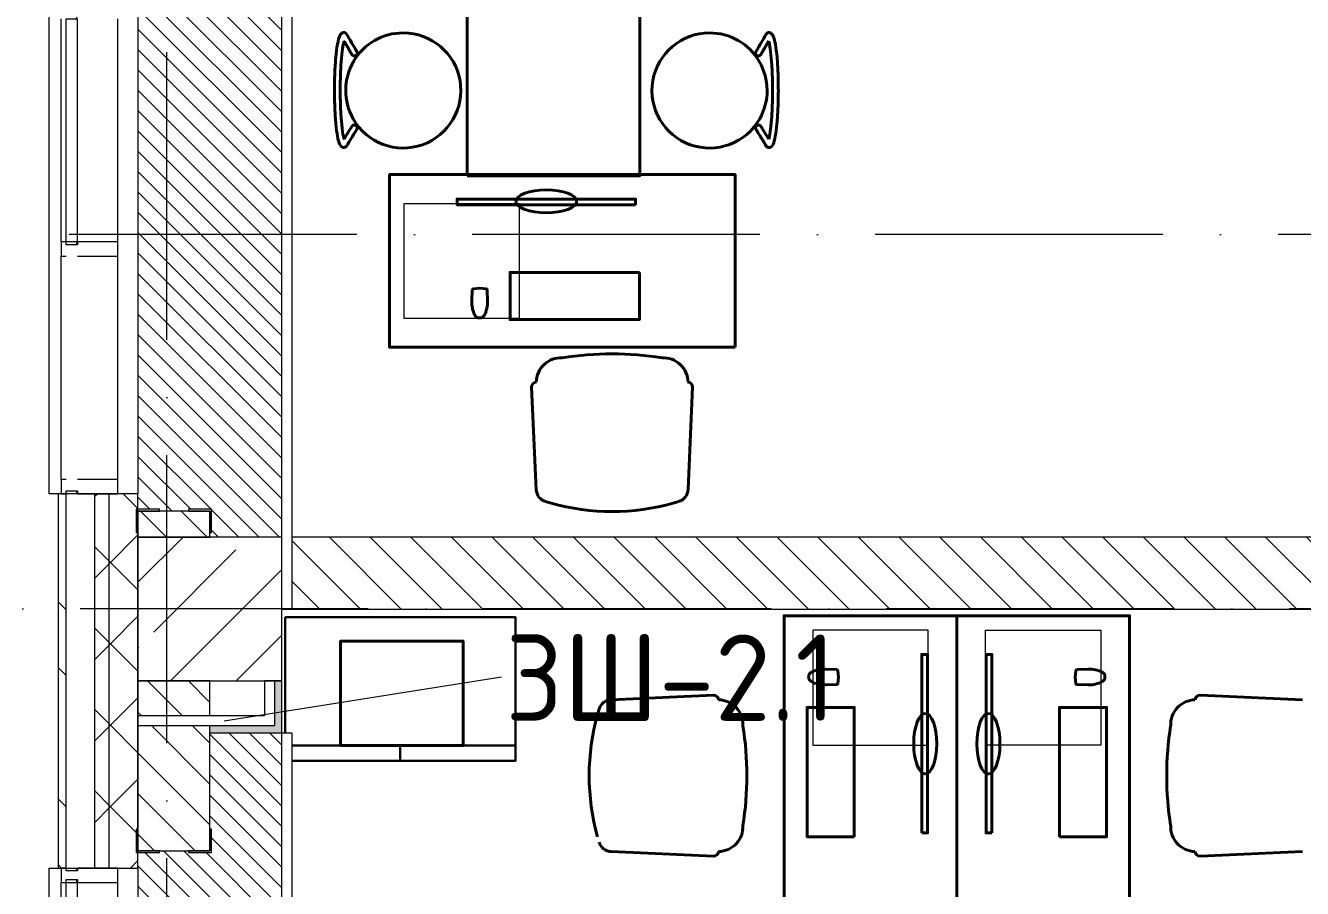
# Model space of a CAD drawing. Header units: millimetres. Extents: x -6467 to 105918, y -7090 to 92481.
# Drawn here: x -2841 to 1596, y 60810 to 63807 of the extents above; entities that cross this region are included whole.
import ezdxf

# ---------------------------------------------------------------- set-up
doc = ezdxf.new("R2010")
doc.units = ezdxf.units.MM
doc.linetypes.add('50_200_ШТРИХ_1Т_ш5_п1_п1_', pattern=[1400, 1000, -200, 0, -200])
doc.linetypes.add('IMPORT-ACAD_ISO02W100', pattern=[3000, 2400, -600])
for name, color, linetype, lineweight in [('A-FLOR', 7, 'Continuous', 9), ('A-GLAZ', 7, 'Continuous', 5), ('A-GLAZ-CWMG', 7, 'Continuous', 9), ('A-GLAZ-CWMG-1', 7, 'Continuous', 20), ('A-WALL', 7, 'Continuous', 5), ('A-WALL-FNSH-1', 7, 'Continuous', 5), ('A-WALL-IDEN', 7, 'Continuous', 9), ('I-WALL', 7, 'Continuous', 5), ('S-COLS', 7, 'Continuous', 9), ('S-COLS-1', 7, 'Continuous', 5)]:
    doc.layers.add(name, color=color, linetype=linetype, lineweight=lineweight)
for name, color, linetype, lineweight, true_color in [('A-FLOR-PATT-1', 7, 'Continuous', 5, 0xd61c12), ('A-GENM-1', 7, 'Continuous', 9, 0xaaaaaa), ('A-GENM-2', 7, 'Continuous', 20, 0xaaaaaa), ('A-WALL-1', 7, 'Continuous', 5, 0x77b143), ('A-WALL-3', 7, 'Continuous', 5, 0x787878), ('мебель 2 этаж-1', 7, 'Continuous', 40, 0xaaaaaa), ('Оси-3', 7, '50_200_ШТРИХ_1Т_ш5_п1_п1_', 9, 0xaaaaaa), ('ТХ_детализация-1', 7, 'IMPORT-ACAD_ISO02W100', 20, 0xaaaaaa), ('ТХ_функционал-2', 7, 'Continuous', 40, 0xaaaaaa), ('ТХ_функционал-4', 7, 'Continuous', 20, 0xaaaaaa), ('ТХ_функционал-9', 7, 'Continuous', 30, 0xaaaaaa)]:
    doc.layers.add(name, color=color, linetype=linetype, lineweight=lineweight, true_color=true_color)
doc.styles.add('GOST Common', font='GOST_Common.ttf', dxfattribs={"height": 300})
pattern_1 = [(135, (0, 0), (-70.71068, -70.71068), [])]
pattern_2 = [(45, (0, 0), (-141.42136, 141.42136), []), (135, (0, 0), (-141.42136, -141.42136), [])]

# ---------------------------------------------------------------- blocks, each defined once
blk = doc.blocks.new('Прямоугольный импост - Импост структурный с накладкой - 180мм-22071093-АИ_План этажа Радиаторы_2')
at = {"layer": 'A-GLAZ-CWMG'}
for p, q in [((23480, 63231), (23480, 64006)), ((23497, 64006), (23537, 64006)), ((23497, 63231), (23497, 64006)), ((23537, 63231), (23537, 64006)), ((23677, 63231), (23677, 64006)), ((23537, 63231), (23497, 63231))]:
    blk.add_line(p, q, dxfattribs=at)
blk = doc.blocks.new('Прямоугольный импост - Импост структурный с накладкой - 180мм-22437111-АИ_План этажа Радиаторы_2')
at = {"layer": 'A-GLAZ-CWMG-1'}
for p, q in [((-50, 0), (-50, 17)), ((-50, 17), (0, 17)), ((0, 0), (-10, 0)), ((-10, 0), (-10, -40)), ((0, 17), (0, 0)), ((-50, -180), (-50, -40)), ((-10, -40), (0, -40)), ((0, -40), (0, -180)), ((0, -180), (-50, -180))]:
    blk.add_line(p, q, dxfattribs=at)
blk = doc.blocks.new('Прямоугольный импост - Импост структурный с накладкой - 180мм-V232-АИ_План этажа Радиаторы_2')
at = {"layer": 'A-GLAZ-CWMG'}
for p, q in [((6637, 55111), (5862, 55111)), ((6637, 54914), (5862, 54914))]:
    blk.add_line(p, q, dxfattribs=at)
blk = doc.blocks.new('Прямоугольный импост - Импост структурный с накладкой - 180мм-V237-АИ_План этажа Радиаторы_2')
at = {"layer": 'A-GLAZ-CWMG-1'}
for p, q in [((-25, 0), (-25, 17)), ((-25, 17), (25, 17)), ((-15, 0), (-25, 0)), ((-15, -40), (-15, 0)), ((25, 17), (25, 0)), ((-25, -180), (-25, -40)), ((-25, -40), (-15, -40)), ((25, -40), (25, -180)), ((25, -180), (-25, -180))]:
    blk.add_line(p, q, dxfattribs=at)
blk = doc.blocks.new('Прямоугольный импост - Импост структурный с накладкой - 180мм-22437157-АИ_План этажа Радиаторы_2')
at = {"layer": 'A-GLAZ-CWMG-1'}
for p, q in [((0, 17), (-50, 17)), ((-50, 17), (-50, 0)), ((-50, 0), (-40, 0)), ((-40, 0), (-40, -40)), ((-10, -40), (-10, 0)), ((-10, 0), (0, 0)), ((0, 0), (0, 17)), ((-40, -40), (-50, -40)), ((-50, -40), (-50, -180)), ((0, -40), (-10, -40)), ((0, -180), (0, -40)), ((-50, -180), (0, -180))]:
    blk.add_line(p, q, dxfattribs=at)
blk = doc.blocks.new('Фахверк _газобетон торцы_239 - Фахверк _газобетон торцы_-25571332-АИ_План этажа Радиаторы_2')
at = {"layer": 'A-GENM-2'}
for p, q in [((89406, 156989.3), (89325, 156989.3)), ((89325, 156989.3), (89325, 156983.3)), ((89325, 156983.3), (89400, 156983.3)), ((89400, 156983.3), (89400, 156908.3)), ((89406, 156908.3), (89406, 156989.3)), ((89400, 156908.3), (89406, 156908.3)), ((89406, 156808.3), (89400, 156808.3)), ((89400, 156808.3), (89400, 156733.3)), ((89406, 156727.3), (89406, 156808.3)), ((89400, 156733.3), (89325, 156733.3)), ((89325, 156733.3), (89325, 156727.3)), ((89325, 156727.3), (89406, 156727.3))]:
    blk.add_line(p, q, dxfattribs=at)
blk = doc.blocks.new('Фахверк _газобетон торцы_240 - Фахверк _газобетон торцы_-25571352-АИ_План этажа Радиаторы_2')
at = {"layer": 'A-GENM-2'}
for p, q in [((89406, 11134.7), (89325, 11134.7)), ((89325, 11134.7), (89325, 11128.7)), ((89325, 11128.7), (89400, 11128.7)), ((89400, 11128.7), (89400, 11053.7)), ((89406, 11053.7), (89406, 11134.7)), ((89400, 11053.7), (89406, 11053.7)), ((89400, 10953.7), (89400, 10878.7)), ((89406, 10953.7), (89400, 10953.7)), ((89406, 10872.7), (89406, 10953.7)), ((89400, 10878.7), (89325, 10878.7)), ((89325, 10878.7), (89325, 10872.7)), ((89325, 10872.7), (89406, 10872.7))]:
    blk.add_line(p, q, dxfattribs=at)
blk = doc.blocks.new('Отлив_СКБ - Отлив витража-V395-АИ_План этажа Радиаторы_2')
at = {"layer": 'A-GLAZ'}
for p, q in [((0, 67), (0, 100)), ((1700, 100), (0, 100)), ((1700, 100), (1700, 67)), ((0, 2), (10, 2)), ((865, 2), (875, 2)), ((1650, 2), (1660, 2)), ((1690, 2), (1700, 2))]:
    blk.add_line(p, q, dxfattribs=at)
blk = doc.blocks.new('мебель 2 этаж-28800768-АИ_План этажа Радиаторы_2')
at = {"layer": 'ТХ_детализация-1', "flags": 128}
for points in [[(1137.9, 64504.9), (737.9, 64504.9), (737.9, 64904.9), (1137.9, 64904.9)], [(2558.2, 63022.7), (2558.2, 63422.7), (2158.2, 63422.7), (2158.2, 63022.7)], [(2758.2, 63022.7), (2758.2, 63422.7), (3158.2, 63422.7), (3158.2, 63022.7)]]:
    blk.add_lwpolyline(points, close=True, dxfattribs=at)
at = {"layer": 'ТХ_функционал-2'}
for p, q in [((974.8, 64604.7), (973, 64565.8)), ((1027, 64604.3), (1028.1, 64565.3)), ((1196.9, 63910.7), (1181.1, 64266)), ((1740.4, 64266), (1724.6, 63910.7)), ((1248.5, 63863.3), (1229.7, 63868.8)), ((1691.8, 63868.8), (1673.1, 63863.3)), ((2241.4, 63285.6), (2202.5, 63287.3)), ((3075, 63285.6), (3114, 63287.3)), ((2240.9, 63233.3), (2202, 63232.3)), ((3075.5, 63233.3), (3114.5, 63232.3)), ((1457.4, 63181), (1812.6, 63196.8)), ((3859.1, 63181), (3503.9, 63196.8)), ((1409.9, 63129.5), (1415.5, 63148.2)), ((1812.6, 62637.5), (1457.4, 62653.3)), ((3503.9, 62637.5), (3859.1, 62653.3))]:
    blk.add_line(p, q, dxfattribs=at)
at = {"layer": 'ТХ_функционал-2', "flags": 128}
for points in [[(957.2, 65001), (957.2, 66201), (1557.2, 66201), (1557.2, 65001)], [(1887.9, 64404.9), (687.9, 64404.9), (687.9, 65004.9), (1887.9, 65004.9)], [(1542.1, 64899.8), (922.1, 64899.8), (922.1, 64919.8), (1542.1, 64919.8)], [(1555.4, 64665.1), (1106.4, 64665.1), (1106.4, 64501.1), (1555.4, 64501.1)], [(2658.2, 62272.7), (2658.2, 63472.7), (3258.2, 63472.7), (3258.2, 62272.7), (2658.2, 62272.7), (2658.2, 63472.7), (2058.2, 63472.7), (2058.2, 62272.7)], [(517.1, 63021.3), (943.1, 63021.3), (943.1, 63384.3), (517.1, 63384.3)], [(2536.5, 62718.2), (2536.5, 63338.2), (2556.5, 63338.2), (2556.5, 62718.2)], [(2780, 62718.2), (2780, 63338.2), (2760, 63338.2), (2760, 62718.2)], [(2301.8, 62705), (2301.8, 63154), (2137.8, 63154), (2137.8, 62705)], [(3014.6, 62705), (3014.6, 63154), (3178.6, 63154), (3178.6, 62705)]]:
    blk.add_lwpolyline(points, close=True, dxfattribs=at)
for points in [[(979, 64608.3), (1001, 64610.8), (1022.9, 64607.9)], [(2245, 63281.4), (2247.5, 63259.4), (2244.6, 63237.4)], [(3071.5, 63281.4), (3069, 63259.4), (3071.9, 63237.4)]]:
    blk.add_lwpolyline(points, dxfattribs=at)
at = {"layer": 'ТХ_функционал-2'}
for centre, radius, start, end in [((735.2, 65297), 200, 90, 209.4368), ((735.2, 65297), 200, 209.4285, 90), ((1799.2, 65297), 200, 90, 330.5715), ((1799.2, 65297), 200, 330.5632, 90), ((979.5, 64603.4), 4.91, 96.4041, 164.3228), ((1022.3, 64603), 4.91, 14.6127, 82.5313), ((1073.3, 64561.3), 100.3, 177.4356, 207.0425), ((927.8, 64562.7), 100.3, 331.893, 1.4999), ((999, 64524.1), 17.3, 209.1977, 273.3735), ((1001.3, 64524.1), 17.3, 265.5619, 329.7377), ((1460.9, 63276.8), 1105.5, 80.9686, 99.0314), ((1283.6, 64282.2), 86.4, 87.5378, 178.736), ((1638.1, 64282.2), 86.4, 1.264, 92.4622), ((1198.7, 64266.5), 17.6, 94.7434, 181.8292), ((1722.9, 64266.5), 17.6, 358.1708, 85.2566), ((1242.7, 63912.8), 45.8, 182.5404, 253.5801), ((1678.9, 63912.8), 45.8, 286.4199, 357.4596), ((1460.8, 64627.6), 793.2, 254.4748, 285.5252), ((2160.8, 63261.4), 17.3, 119.1977, 183.3735), ((2198, 63187.1), 100.3, 87.4356, 117.0425), ((2240.1, 63280.8), 4.91, 6.4041, 74.3228), ((3076.4, 63280.8), 4.91, 105.6772, 173.5959), ((3118.5, 63187.1), 100.3, 62.9575, 92.5644), ((3155.6, 63261.4), 17.3, 356.6265, 60.8023), ((2160.8, 63259), 17.3, 175.5619, 239.7377), ((2199.4, 63332.6), 100.3, 241.893, 271.4999), ((2239.7, 63238.1), 4.91, 284.6127, 352.5313), ((3076.8, 63238.1), 4.91, 187.4687, 255.3873), ((3117.1, 63332.6), 100.3, 268.5001, 298.107), ((3155.7, 63259), 17.3, 300.2623, 4.4381), ((1459.4, 63135.2), 45.8, 92.5404, 163.5801), ((1813.2, 63179.2), 17.6, 4.7434, 91.8292), ((1828.9, 63094.3), 86.4, 357.5378, 88.736), ((3487.6, 63094.3), 86.4, 91.264, 182.4622), ((3503.3, 63179.2), 17.6, 88.1708, 175.2566), ((2174.2, 62917.1), 793.2, 164.4748, 195.5252), ((823.4, 62917), 1105.5, 350.9686, 9.0314), ((4493, 62917), 1105.5, 170.9686, 189.0314), ((1828.9, 62739.8), 86.4, 271.264, 2.4622), ((3487.6, 62739.8), 86.4, 177.5378, 268.736), ((1459.4, 62699.1), 45.8, 196.4199, 267.4596), ((1813.2, 62655.1), 17.6, 268.1708, 355.2566), ((3503.3, 62655.1), 17.6, 184.7434, 271.8292)]:
    blk.add_arc(centre, radius, start, end, dxfattribs=at)
for centre, major_axis in [((1232.1, 64911.8), (-105.3, 0)), ((2548.5, 63028.2), (0, 105.3)), ((2768, 63028.2), (0, 105.3))]:
    blk.add_ellipse(centre, major_axis=major_axis, ratio=0.379984, dxfattribs=at)
for points, knots in [([(519.3, 65102.7), (517.2, 65104.8), (515.9, 65107.1), (511.3, 65116.6), (508.9, 65125.9), (504.5, 65150), (502.6, 65164.5), (499.5, 65197.4), (498.3, 65215.7), (496.7, 65254.6), (496.2, 65275), (496.1, 65316.1), (496.5, 65336.7), (498.1, 65376.1), (499.2, 65394.8), (502.3, 65429.1), (504.2, 65444.4), (509.1, 65471.7), (511.6, 65482.1), (517.7, 65492), (519.2, 65494.1), (522, 65495.9)], [6.918962, 6.918962, 6.918962, 6.918962, 7.043005, 7.043005, 7.381789, 7.381789, 7.707259, 7.707259, 8.029905, 8.029905, 8.351927, 8.351927, 8.674467, 8.674467, 8.999563, 8.999563, 9.337266, 9.337266, 9.740672, 9.740672, 9.856466, 9.856466, 9.856466, 9.856466]), ([(537.6, 65493.6), (537.7, 65493.6), (537.7, 65493.5), (537.7, 65493.5), (537.9, 65493.2), (538.1, 65492.9), (538.3, 65492.6)], [9.936511, 9.936511, 9.936511, 9.936511, 10.936511, 10.936511, 10.936511, 11.936511, 11.936511, 11.936511, 11.936511]), ([(1996.7, 65493.6), (1996.7, 65493.6), (1996.7, 65493.5), (1996.7, 65493.5), (1996.5, 65493.2), (1996.3, 65492.9), (1996.1, 65492.6)], [9.936511, 9.936511, 9.936511, 9.936511, 10.936511, 10.936511, 10.936511, 11.936511, 11.936511, 11.936511, 11.936511]), ([(2015.1, 65102.7), (2017.2, 65104.8), (2018.5, 65107.1), (2023.1, 65116.6), (2025.4, 65125.9), (2029.9, 65150), (2031.8, 65164.5), (2034.9, 65197.4), (2036.1, 65215.7), (2037.7, 65254.6), (2038.2, 65275), (2038.2, 65316.1), (2037.9, 65336.7), (2036.3, 65376.1), (2035.2, 65394.8), (2032.1, 65429.1), (2030.2, 65444.4), (2025.3, 65471.7), (2022.8, 65482.1), (2016.7, 65492), (2015.1, 65494.1), (2012.4, 65495.9)], [6.918962, 6.918962, 6.918962, 6.918962, 7.043005, 7.043005, 7.381789, 7.381789, 7.707259, 7.707259, 8.029905, 8.029905, 8.351927, 8.351927, 8.674467, 8.674467, 8.999563, 8.999563, 9.337266, 9.337266, 9.740672, 9.740672, 9.856466, 9.856466, 9.856466, 9.856466]), ([(529.4, 65468.6), (529, 65467.1), (528.6, 65465.4), (526.3, 65455.4), (524.5, 65444.6), (521.3, 65418.1), (519.8, 65402.2), (517.6, 65367.2), (516.9, 65348), (516.1, 65308.6), (516.1, 65288.4), (516.8, 65248.9), (517.6, 65229.6), (519.8, 65194.2), (521.3, 65178), (524.7, 65150.6), (526.6, 65139.2), (528.9, 65129.8), (529.2, 65128.8), (529.4, 65127.8)], [17.116907, 17.116907, 17.116907, 17.116907, 17.180246, 17.180246, 17.472715, 17.472715, 17.784576, 17.784576, 18.101145, 18.101145, 18.418993, 18.418993, 18.736847, 18.736847, 19.05343, 19.05343, 19.365209, 19.365209, 19.406175, 19.406175, 19.406175, 19.406175]), ([(2004.9, 65468.6), (2005.4, 65467.1), (2005.8, 65465.4), (2008.1, 65455.4), (2009.9, 65444.6), (2013.1, 65418.1), (2014.5, 65402.2), (2016.7, 65367.2), (2017.5, 65348), (2018.3, 65308.6), (2018.3, 65288.4), (2017.5, 65248.9), (2016.8, 65229.6), (2014.5, 65194.2), (2013.1, 65178), (2009.7, 65150.6), (2007.8, 65139.2), (2005.5, 65129.8), (2005.2, 65128.8), (2004.9, 65127.8)], [17.116907, 17.116907, 17.116907, 17.116907, 17.180246, 17.180246, 17.472715, 17.472715, 17.784576, 17.784576, 18.101145, 18.101145, 18.418993, 18.418993, 18.736847, 18.736847, 19.05343, 19.05343, 19.365209, 19.365209, 19.406175, 19.406175, 19.406175, 19.406175]), ([(538.3, 65103.8), (538.1, 65103.5), (537.9, 65103.2), (537.7, 65102.9), (537.7, 65102.9), (537.7, 65102.8), (537.6, 65102.8)], [4.794918, 4.794918, 4.794918, 4.794918, 5.794918, 5.794918, 5.794918, 6.794918, 6.794918, 6.794918, 6.794918]), ([(1996.1, 65103.8), (1996.3, 65103.5), (1996.5, 65103.2), (1996.7, 65102.9), (1996.7, 65102.9), (1996.7, 65102.8), (1996.7, 65102.8)], [4.794918, 4.794918, 4.794918, 4.794918, 5.794918, 5.794918, 5.794918, 6.794918, 6.794918, 6.794918, 6.794918])]:
    blk.add_open_spline(points, degree=3, knots=knots, dxfattribs=at)
for points in [[(522, 65495.9), (523.9, 65497.2), (530.5, 65502.6), (537.6, 65493.6)], [(538.3, 65492.6), (549.9, 65472.8), (561.4, 65453), (573, 65433.2)], [(1996.1, 65492.6), (1984.5, 65472.8), (1972.9, 65453), (1961.3, 65433.2)], [(2012.4, 65495.9), (2010.5, 65497.2), (2003.9, 65502.6), (1996.7, 65493.6)], [(529.4, 65127.8), (538.4, 65142.5), (547.4, 65157.3), (556.4, 65172)], [(2004.9, 65127.8), (1995.9, 65142.5), (1987, 65157.3), (1978, 65172)], [(571, 65157.5), (560.1, 65139.6), (549.2, 65121.7), (538.3, 65103.8)], [(572.9, 65160.7), (572.3, 65159.6), (571.6, 65158.5), (571, 65157.5)], [(1961.5, 65160.7), (1962.1, 65159.6), (1962.8, 65158.5), (1963.4, 65157.5)], [(1963.4, 65157.5), (1974.3, 65139.6), (1985.2, 65121.7), (1996.1, 65103.8)], [(537.6, 65102.8), (526.3, 65095.5), (521.4, 65100.5), (519.3, 65102.7)], [(1996.7, 65102.8), (2008.1, 65095.5), (2012.9, 65100.5), (2015.1, 65102.7)]]:
    blk.add_open_spline(points, degree=3, dxfattribs=at)
for points, weights in [([(557.1, 65421.2), (547.9, 65437), (538.6, 65452.8), (529.4, 65468.6)], [0.955306910672, 1, 1, 1]), ([(1977.3, 65421.2), (1986.5, 65437), (1995.7, 65452.8), (2004.9, 65468.6)], [0.955306910672, 1, 1, 1]), ([(556.4, 65172), (556.9, 65172.8), (557.5, 65173.6), (558.2, 65174.2)], [1, 0.989333865897, 0.985761250005, 0.989282152323]), ([(558.2, 65174.2), (562.3, 65178.1), (567.9, 65178.2), (572, 65174.4)], [1, 0.817609909274, 0.817609909274, 1]), ([(572, 65174.4), (576.1, 65170.6), (576.5, 65165), (572.9, 65160.7)], [1, 0.817609909274, 0.817609909274, 1]), ([(1962.4, 65174.4), (1958.3, 65170.6), (1957.9, 65165), (1961.5, 65160.7)], [1, 0.817609909274, 0.817609909274, 1]), ([(1976.1, 65174.2), (1972.1, 65178.1), (1966.5, 65178.2), (1962.4, 65174.4)], [1, 0.817609909274, 0.817609909274, 1]), ([(1978, 65172), (1977.5, 65172.8), (1976.9, 65173.6), (1976.1, 65174.2)], [1, 0.989333865897, 0.985761250005, 0.989282152323])]:
    blk.add_rational_spline(points, weights, degree=3, dxfattribs=at)
for points in [[(573, 65433.2), (575.5, 65430.1), (575.9, 65426.2), (574.2, 65422.6), (572.4, 65419), (569, 65417), (565.1, 65417), (561.9, 65417.1), (559, 65418.5), (557.1, 65421.2)], [(1961.3, 65433.2), (1958.9, 65430.1), (1958.5, 65426.2), (1960.2, 65422.6), (1962, 65419), (1965.4, 65417), (1969.3, 65417), (1972.5, 65417.1), (1975.4, 65418.5), (1977.3, 65421.2)]]:
    blk.add_rational_spline(points, [1, 0.897096520002, 0.897096520002, 1, 0.897096520002, 0.897096520002, 1, 0.915167775567, 0.900270079125, 0.955306910672], degree=3, knots=[12.936511, 12.936511, 12.936511, 12.936511, 14.06256, 14.06256, 14.06256, 15.188608, 15.188608, 15.188608, 16.116907, 16.116907, 16.116907, 16.116907], dxfattribs=at)
at = {"layer": 'ТХ_функционал-4'}
for p, q in [((1196.3, 63924.5), (1181.1, 64266)), ((1725.3, 63924.5), (1740.4, 64266)), ((1471.1, 63181.6), (1812.6, 63196.8)), ((3845.3, 63181.6), (3503.9, 63196.8)), ((1471.1, 62652.7), (1812.6, 62637.5)), ((3845.3, 62652.7), (3503.9, 62637.5))]:
    blk.add_line(p, q, dxfattribs=at)
at = {"layer": 'ТХ_функционал-9'}
for p, q in [((324.6, 63065.9), (324.6, 63468.1)), ((348.5, 63021.3), (1124.6, 63021.3)), ((724.6, 63021.3), (724.6, 62968.1))]:
    blk.add_line(p, q, dxfattribs=at)
at = {"layer": 'ТХ_функционал-9', "flags": 128}
blk.add_lwpolyline([(324.6, 63468.1), (1124.6, 63468.1), (1124.6, 62968.1), (348.5, 62968.1)], dxfattribs=at)

msp = doc.modelspace()

# ---------------------------------------------------------------- hatches: boundary and pattern name
at = {"layer": 'A-FLOR-PATT-1'}
h = msp.add_hatch(dxfattribs=at)
h.set_pattern_fill('FP_342', color=256, style=0, pattern_type=2)
h.set_pattern_definition([(315, (-2200, 64605.694), (35.3553, 35.3553), [])])
h.paths.add_polyline_path([(-2194, 62030.7), (-1950, 62030.7), (-1950, 67000.7), (-2194, 67000.1), (-2194, 66935), (-2275, 66935), (-2275, 66941), (-2375, 66941), (-2375, 66935), (-2450, 66935), (-2449.2, 65127), (-2375, 65127), (-2375, 65121), (-2275, 65121), (-2275, 65127), (-2194, 65127), (-2194, 65046), (-2200, 65046), (-2200, 64016), (-2194, 64014.5), (-2194, 63935), (-2275, 63935), (-2275, 63941), (-2375, 63941), (-2375, 63935), (-2450, 63935), (-2450, 62127), (-2375, 62127), (-2375, 62121), (-2275, 62121), (-2275, 62127), (-2194, 62127), (-2194, 62046), (-2200, 62046), (-2200, 62030.7)])
h = msp.add_hatch(dxfattribs=at)
h.set_pattern_fill('FP_341', color=256, style=0, pattern_type=2)
h.set_pattern_definition([(315, (-2200, 60355.694), (35.3553, 35.3553), [])])
h.paths.add_polyline_path([(-2154.5, 59180.7), (-1950, 59180.7), (-1950, 61350.7), (-2200, 61350.7), (-2200, 61016), (-2194, 61016), (-2194, 60935), (-2275, 60935), (-2275, 60941), (-2375, 60941), (-2375, 60935), (-2450, 60935), (-2450, 59180.7), (-2200, 59180.7)])
at = {"layer": 'A-WALL'}
h = msp.add_hatch(dxfattribs=at)
h.set_pattern_fill('FP_125', color=256, style=0, pattern_type=2)
h.set_pattern_definition(pattern_2)
h.paths.add_polyline_path([(-2600, 55031), (-2550, 55031), (-2550, 56181), (-2600, 56181), (-2600, 55298.5)])
h.paths.add_polyline_path([(-2569.8, 57881), (-2550, 57881), (-2550, 59181), (-2600, 59181), (-2600, 57881)])
h.paths.add_polyline_path([(-2600, 60881), (-2550, 60881), (-2550, 62181), (-2600, 62181), (-2600, 60929.9)])
h.paths.add_polyline_path([(-2550, 63881), (-2550, 65181), (-2600, 65181), (-2600, 63881), (-2569.8, 63881)])
h.paths.add_polyline_path([(-2569.8, 66881), (-2550, 66881), (-2550, 68081), (-2600, 68081), (-2600, 66881)])
h.paths.add_polyline_path([(-2600, 69781), (-2550, 69781), (-2550, 71091), (-2600, 71091), (-2600, 70081)])
h.paths.add_polyline_path([(-2569.8, 72791), (-2550, 72791), (-2550, 74081), (-2600, 74081), (-2600, 72791)])
h.paths.add_polyline_path([(-2600, 75781), (-2550, 75781), (-2550, 77081), (-2600, 77081), (-2600, 76416.4)])
h.paths.add_polyline_path([(-2569.8, 78781), (-2550, 78781), (-2550, 79981), (-2600, 79981), (-2600, 78781)])
h.paths.add_polyline_path([(-2600, 81681), (-2550, 81681), (-2550, 83081), (-2600, 83081), (-2600, 82047.8)])
h.paths.add_polyline_path([(-2569.8, 84781), (-2550, 84781), (-2550, 85831), (-2600, 85831), (-2600, 84781)])
h = msp.add_hatch(dxfattribs=at)
h.set_pattern_fill('FP_125', color=256, style=0, pattern_type=2)
h.set_pattern_definition(pattern_2)
h.paths.add_polyline_path([(-2450, 55081), (-2450, 56181), (-2550, 56181), (-2550, 55081)])
h.paths.add_polyline_path([(-2450, 57881), (-2450, 59181), (-2550, 59181), (-2550, 57881)])
h.paths.add_polyline_path([(-2450, 60881), (-2450, 62181), (-2550, 62181), (-2550, 60881)])
h.paths.add_polyline_path([(-2550, 63881), (-2450, 63881), (-2450, 65181), (-2550, 65181), (-2550, 64449.6)])
h.paths.add_polyline_path([(-2550, 66881), (-2450, 66881), (-2450, 68081), (-2550, 68081), (-2550, 67180.7)])
h.paths.add_polyline_path([(-2550, 69781), (-2450, 69781), (-2450, 71091), (-2550, 71091), (-2550, 70081)])
h.paths.add_polyline_path([(-2450, 72791), (-2450, 74081), (-2550, 74081), (-2550, 72791)])
h.paths.add_polyline_path([(-2450, 75781), (-2450, 77081), (-2550, 77081), (-2550, 75781)])
h.paths.add_polyline_path([(-2450, 78781), (-2450, 79981), (-2550, 79981), (-2550, 78781)])
h.paths.add_polyline_path([(-2550, 81681), (-2450, 81681), (-2450, 83081), (-2550, 83081), (-2550, 82047.8)])
h.paths.add_polyline_path([(-2450, 84781), (-2450, 85781), (-2550, 85781), (-2550, 84781)])
at = {"layer": 'A-WALL-1'}
for points in [[(-1950, 61350.7), (-1950, 61530.7), (-1975, 61530.7), (-1975, 61350.7)], [(-1975, 61350.7), (-1975, 61375.7), (-2200, 61375.7), (-2200, 61350.7), (-2010, 61350.7)]]:
    msp.add_hatch(color=256, dxfattribs=at).paths.add_polyline_path(points)
at = {"layer": 'A-WALL-3'}
h = msp.add_hatch(dxfattribs=at)
h.set_pattern_fill('FP_124', color=256, style=0, pattern_type=2)
h.set_pattern_definition([(135, (0, 0), (-342.1478, -342.1478), []), (135, (228.1, 0), (-342.1478, -342.1478), [])])
h.paths.add_polyline_path([(-2727, 54904), (-2700, 54904), (-2700, 56181), (-2727, 56181), (-2727, 55298.5)])
h.paths.add_polyline_path([(-2727, 57881), (-2700, 57881), (-2700, 59181), (-2727, 59181), (-2727, 58114.2)])
h.paths.add_polyline_path([(-2700, 60881), (-2700, 62181), (-2727, 62181), (-2727, 60881)])
h.paths.add_polyline_path([(-2727, 63881), (-2700, 63881), (-2700, 65181), (-2727, 65181), (-2727, 64449.6)])
h.paths.add_polyline_path([(-2727, 66881), (-2700, 66881), (-2700, 68081), (-2727, 68081), (-2727, 67265.3)])
h.paths.add_polyline_path([(-2700, 69781), (-2700, 71091), (-2727, 71091), (-2727, 69781)])
h.paths.add_polyline_path([(-2700, 72791), (-2700, 74081), (-2727, 74081), (-2727, 72791)])
h.paths.add_polyline_path([(-2700, 75781), (-2700, 77081), (-2727, 77081), (-2727, 75781)])
h.paths.add_polyline_path([(-2700, 78781), (-2700, 79981), (-2727, 79981), (-2727, 78781)])
h.paths.add_polyline_path([(-2700, 81681), (-2700, 83081), (-2727, 83081), (-2727, 81681)])
h.paths.add_polyline_path([(-2700, 84781), (-2700, 85958), (-2727, 85958), (-2727, 84781)])
at = {"layer": 'I-WALL'}
h = msp.add_hatch(dxfattribs=at)
h.set_pattern_fill('FP_2', color=256, style=0, pattern_type=2)
h.set_pattern_definition(pattern_1)
h.paths.add_polyline_path([(-2200, 55681), (-2200, 55811), (-2450, 55811), (-2450, 55681)])
h.paths.add_polyline_path([(-2200, 55846), (-2200, 56121), (-2450, 56121), (-2450, 55846)])
h.paths.add_polyline_path([(-2200, 57941), (-2200, 58680.7), (-2450, 58680.7), (-2450, 57941)])
h.paths.add_polyline_path([(-2450, 60941), (-2200, 60941), (-2200, 61375.7), (-2450, 61375.7)])
h.paths.add_polyline_path([(-2200, 61410.7), (-2200, 61530.7), (-2450, 61530.7), (-2450, 61410.7)])
h.paths.add_polyline_path([(-2200, 62030.7), (-2200, 62121), (-2450, 62121), (-2450, 62030.7)])
h.paths.add_polyline_path([(-2450, 63941), (-2200, 63941), (-2200, 65121), (-2450, 65121), (-2450, 64449.6)])
h.paths.add_polyline_path([(-2200, 66941), (-2200, 67025.7), (-2450, 67025.7), (-2450, 66941)])
h.paths.add_polyline_path([(-2450, 67060.7), (-2200, 67060.7), (-2200, 67180.7), (-2450, 67180.7)])
h.paths.add_polyline_path([(-2450, 67680.7), (-2200, 67680.7), (-2200, 68021), (-2450, 68021), (-2450, 67969.2)])
h.paths.add_polyline_path([(-2450, 69841), (-2200, 69841), (-2200, 71031), (-2450, 71031), (-2450, 70081)])
h.paths.add_polyline_path([(-2200, 72851), (-2200, 73031), (-2450, 73031), (-2450, 72851)])
h.paths.add_polyline_path([(-2200, 73531), (-2200, 73686), (-2450, 73686), (-2450, 73531)])
h.paths.add_polyline_path([(-2450, 73721), (-2200, 73721), (-2200, 74021), (-2450, 74021), (-2450, 73952.6)])
h.paths.add_polyline_path([(-2200, 75841), (-2200, 76331), (-2450, 76331), (-2450, 75841)])
h.paths.add_polyline_path([(-2200, 76831), (-2200, 76961), (-2450, 76961), (-2450, 76831)])
h.paths.add_polyline_path([(-2450, 76996), (-2200, 76996), (-2200, 77021), (-2450, 77021)])
h.paths.add_polyline_path([(-2200, 78841), (-2200, 79921), (-2450, 79921), (-2450, 78841)])
h.paths.add_polyline_path([(-2200, 81741), (-2200, 81780.7), (-2450, 81780.7), (-2450, 81741)])
h.paths.add_polyline_path([(-2200, 82280.7), (-2200, 83021), (-2450, 83021), (-2450, 82280.7)])
h.paths.add_polyline_path([(-2200, 84841), (-2200, 85026), (-2450, 85026), (-2450, 84841)])
h.paths.add_polyline_path([(-2200, 85061), (-2200, 85181), (-2450, 85181), (-2450, 85061)])
h = msp.add_hatch(dxfattribs=at)
h.set_pattern_fill('FP_2', color=256, style=0, pattern_type=2)
h.set_pattern_definition(pattern_1)
h.paths.add_polyline_path([(5050, 61780.7), (5050, 62030.7), (4487, 62028.7), (4487, 61780.7), (5010, 61780.7)])
h.paths.add_polyline_path([(2720, 61780.7), (2720, 62030.7), (-1915, 62030.7), (-1915, 61780.7), (-493.5, 61780.7)])
at = {"layer": 'S-COLS-1'}
h = msp.add_hatch(dxfattribs=at)
h.set_pattern_fill('FP_1', color=256, style=0, pattern_type=2)
h.set_pattern_definition([(45, (0, 0), (-228.0985, 228.0985), []), (45, (228.1, 0), (-228.0985, 228.0985), [403.225, -80.645, 6.706, -73.939])])
h.paths.add_polyline_path([(-2200, 61530.7), (-1950, 61530.7), (-1950, 62030.7), (-2450, 62030.7), (-2450, 61530.7)])

# ---------------------------------------------------------------- linework, layer by layer
at = {"layer": 'A-FLOR'}
for p, q in [((-1950, 62030.7), (-1950, 67000.7)), ((-2450, 63881), (-2450, 62181)), ((-1950, 59180.7), (-1950, 61350.7)), ((-2450, 60881), (-2450, 59181))]:
    msp.add_line(p, q, dxfattribs=at)
at = {"layer": 'A-WALL'}
for p, q in [((-1915, 67000.7), (-1915, 61780.7)), ((-2700, 60881), (-2700, 62181)), ((-2600, 60881), (-2600, 62181)), ((-2550, 60881), (-2550, 62181)), ((-2200, 62121), (-2450, 62121)), ((-2450, 62121), (-2450, 62030.7)), ((-2200, 62030.7), (-2200, 62121)), ((-2450, 62030.7), (-2200, 62030.7)), ((2235, 62030.7), (-1915, 62030.7)), ((-1950, 61780.7), (2720, 61780.7)), ((-2450, 61530.7), (-2450, 60941)), ((-2200, 61530.7), (-2450, 61530.7)), ((-2200, 61410.7), (-2200, 61530.7)), ((-2010, 61530.7), (-2010, 61410.7)), ((-1975, 61530.7), (-2010, 61530.7)), ((-1975, 61375.7), (-1975, 61530.7)), ((-2450, 61410.7), (-2010, 61410.7)), ((-2450, 61375.7), (-1975, 61375.7)), ((-2200, 60941), (-2200, 61375.7)), ((-1950, 61350.7), (-1915, 61350.7)), ((-1915, 61350.7), (-1915, 59180.7)), ((-2450, 60941), (-2200, 60941))]:
    msp.add_line(p, q, dxfattribs=at)
at = {"layer": 'A-WALL-FNSH-1'}
for p, q in [((-2727, 62181), (-2727, 60881)), ((-2450, 62181), (-2727, 62181)), ((-2450, 60881), (-2450, 62181)), ((-1950, 61530.7), (-1975, 61530.7)), ((-1950, 61350.7), (-1950, 61530.7)), ((-2200, 61350.7), (-1950, 61350.7)), ((-2727, 60881), (-2450, 60881))]:
    msp.add_line(p, q, dxfattribs=at)
at = {"layer": 'A-WALL-IDEN'}
msp.add_line((-2150.2, 61392.5), (-1187.5, 61545.6), dxfattribs=at)
at = {"layer": 'S-COLS'}
for p, q in [((-2200, 62030.7), (-2450, 62030.7)), ((-2450, 61530.7), (-2200, 61530.7))]:
    msp.add_line(p, q, dxfattribs=at)
at = {"layer": 'S-COLS-1'}
for p, q in [((-2450, 62030.7), (-2450, 61530.7)), ((-1950, 62030.7), (-2200, 62030.7)), ((-1950, 61530.7), (-1950, 62030.7)), ((-2200, 61530.7), (-1950, 61530.7))]:
    msp.add_line(p, q, dxfattribs=at)
at = {"layer": 'Оси-3'}
for p, q in [((-2350, -5889.7), (-2350, 91281)), ((104718, 63081), (-5267.3, 63081)), ((5350, 61781), (-5267.3, 61781))]:
    msp.add_line(p, q, dxfattribs=at)

# ---------------------------------------------------------------- block references
at = {"layer": 'A-GENM-1'}
for name, p, rotation in [('Фахверк _газобетон торцы_239 - Фахверк _газобетон торцы_-25571332-АИ_План этажа Радиаторы_2', (154533.3, -27279), 89.9999999999999), ('Фахверк _газобетон торцы_240 - Фахверк _газобетон торцы_-25571352-АИ_План этажа Радиаторы_2', (-13328.7, 150341), 270.0000000000001)]:
    msp.add_blockref(name, p, dxfattribs=dict(at, rotation=rotation))
at = {"layer": 'A-GLAZ', "rotation": 89.99999999999937}
for p in [(-2660, 62181), (-2660, 59181)]:
    msp.add_blockref('Отлив_СКБ - Отлив витража-V395-АИ_План этажа Радиаторы_2', p, dxfattribs=at)
at = {"layer": 'A-GLAZ-CWMG'}
for p in [(-26197, -175), (-26197, -3175)]:
    msp.add_blockref('Прямоугольный импост - Импост структурный с накладкой - 180мм-22071093-АИ_План этажа Радиаторы_2', p, dxfattribs=at)
at = {"layer": 'A-GLAZ-CWMG', "extrusion": (0, 0, -1), "rotation": 270.0000000000022}
for name, p in [('Прямоугольный импост - Импост структурный с накладкой - 180мм-V237-АИ_План этажа Радиаторы_2', (2700, 63031)), ('Прямоугольный импост - Импост структурный с накладкой - 180мм-22437111-АИ_План этажа Радиаторы_2', (2700, 62181))]:
    msp.add_blockref(name, p, dxfattribs=at)
at = {"layer": 'A-GLAZ-CWMG'}
for name, p, rotation in [('Прямоугольный импост - Импост структурный с накладкой - 180мм-V232-АИ_План этажа Радиаторы_2', (-57631, 68868), 269.9999999999995), ('Прямоугольный импост - Импост структурный с накладкой - 180мм-22437157-АИ_План этажа Радиаторы_2', (-2700, 60881), 89.99999999999775)]:
    msp.add_blockref(name, p, dxfattribs=dict(at, rotation=rotation))
at = {"layer": 'мебель 2 этаж-1'}
msp.add_blockref('мебель 2 этаж-28800768-АИ_План этажа Радиаторы_2', (-2263.5, -1715.2), dxfattribs=at)

# ---------------------------------------------------------------- texts
at = {"layer": 'A-WALL-IDEN', "insert": (-598.5, 61692.1), "char_height": 300, "width": 1190, "attachment_point": 2, "line_spacing_factor": 1.022766, "style": 'GOST Common'}
msp.add_mtext('\\pt80.001,159.999,240,320.001,399.999,480,560.001,639.999,720,800.001,879.999,960,1040.001,1119.999,1200,1280.001,1359.999,1440,1520.001,1599.999,1680,1760.001,1839.999,1920,2000.001,2079.999,2160,2240.001,2319.999,2400,2480.001,2559.999;ЗШ-2.1', dxfattribs=at)

doc.saveas('drawing.dxf')
